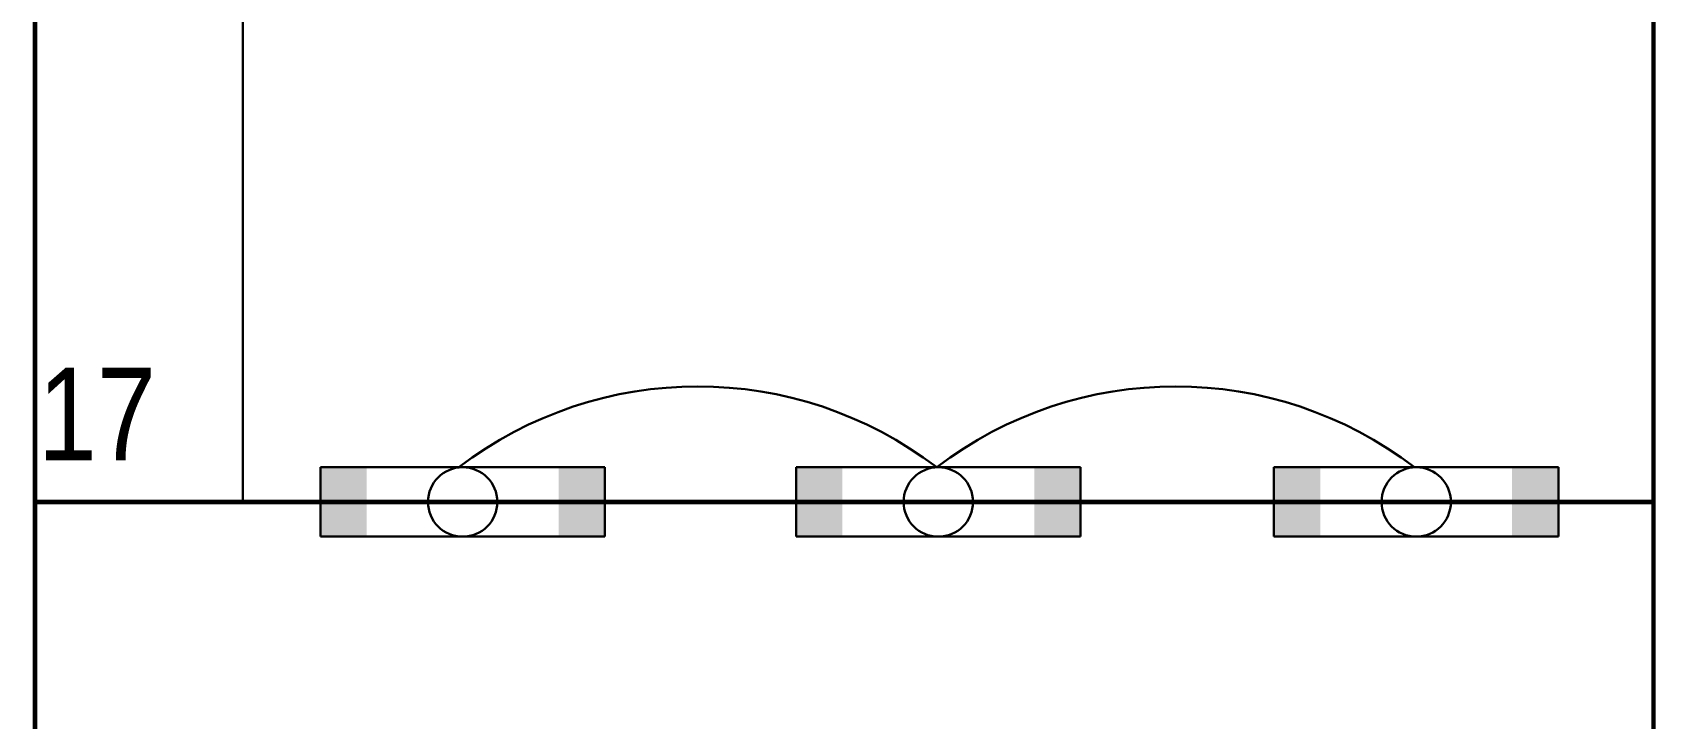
# Model space of a CAD drawing. Header units: metres. Extents: x -13316 to 152404, y -3899 to 30226.
# Drawn here: x 3979 to 4683, y 3906 to 4203 of the extents above; entities that cross this region are included whole.
import ezdxf
from ezdxf.enums import TextEntityAlignment as Align

# ---------------------------------------------------------------- set-up
doc = ezdxf.new("R2010")
doc.units = ezdxf.units.M
doc.header["$LTSCALE"] = 100
doc.header["$MEASUREMENT"] = 0
doc.linetypes.add('DOT2', pattern=[0.125, 0, -0.125])
doc.linetypes.add('HIDDEN', pattern=[0.375, 0.25, -0.125])
doc.layers.get('0').update_dxf_attribs({"color": 9, "lineweight": 9})
for name, color, linetype, lineweight in [('06D', 9, 'Continuous', 9), ('20', 9, 'DOT2', 9), ('21', 9, 'Continuous', 9), ('E-2x36 W SIVAÜSTÜ FLUORESAN ARMATÜR (ETANŞ)', 7, 'Continuous', 30), ('E-KABLO', 7, 'Continuous', 30)]:
    doc.layers.add(name, color=color, linetype=linetype, lineweight=lineweight)
doc.styles.add('MuuM_TEXT-STANDART', font='ARIALN.TTF')

# ---------------------------------------------------------------- blocks, each defined once
blk = doc.blocks.new('100_2x36 W SIVAÜSTÜ FLUORESAN ARMATÜR (ETANŞ)')
at = {"layer": 'E-2x36 W SIVAÜSTÜ FLUORESAN ARMATÜR (ETANŞ)', "color": 4}
for p, q in [((-6.15, 1.5), (6.15, 1.5)), ((-6.15, 1.5), (-6.15, -1.5)), ((6.15, 1.5), (6.15, -1.5)), ((-1.5, 0), (-6.15, 0)), ((1.5, 0), (6.15, 0)), ((-6.15, -1.5), (6.15, -1.5))]:
    blk.add_line(p, q, dxfattribs=at)
blk.add_circle((0, 0), 1.5, dxfattribs=at)
for points in [[(-4.15, 1.5), (-4.15, -1.5), (-6.15, 1.5), (-6.15, -1.5)], [(4.15, 1.5), (4.15, -1.5), (6.15, 1.5), (6.15, -1.5)]]:
    blk.add_solid(points, dxfattribs=at)
blk = doc.blocks.new('p-işyeri')
at = {"color": 0, "const_width": 2}
blk.add_lwpolyline([(200, 0), (200, 700), (-200, 700), (-200, 0)], close=True, dxfattribs=at)
blk = doc.blocks.new('2.bod.Mimari')
at = {"layer": '20'}
blk.add_lwpolyline([(3660, -6230), (4440, -6230), (4440, -4550), (3660, -4550)], close=True, dxfattribs=at)
at = {"layer": '06D', "color": 89, "linetype": 'HIDDEN', "true_color": 0x2e4d23, "rotation": 90}
for p in [(4360, -4750), (4360, -5150)]:
    blk.add_blockref('p-işyeri', p, dxfattribs=at)
at = {"layer": '21', "style": 'MuuM_TEXT-STANDART'}
blk.add_text('17', height=40, dxfattribs=at).set_placement((3712.34, -4943.96), align=Align.BOTTOM_RIGHT)

msp = doc.modelspace()

# ---------------------------------------------------------------- linework, layer by layer
at = {"layer": 'E-KABLO', "color": 6}
for p in [(4070, 4269.04), (4102.53, 4000)]:
    msp.add_line(p, (4070, 4000), dxfattribs=at)
for centre in [(4266.67, 3879.96), (4473.33, 3879.96)]:
    msp.add_arc(centre, 170.04, 52.57652, 127.42348, dxfattribs=at)

# ---------------------------------------------------------------- block references
msp.add_blockref('2.bod.Mimari', (320, 8950))
at = {"layer": 'E-2x36 W SIVAÜSTÜ FLUORESAN ARMATÜR (ETANŞ)', "xscale": 10, "yscale": 10, "zscale": 10}
for p in [(4165, 4000), (4370.7, 4000), (4577.37, 4000)]:
    msp.add_blockref('100_2x36 W SIVAÜSTÜ FLUORESAN ARMATÜR (ETANŞ)', p, dxfattribs=at)

doc.saveas('drawing.dxf')
